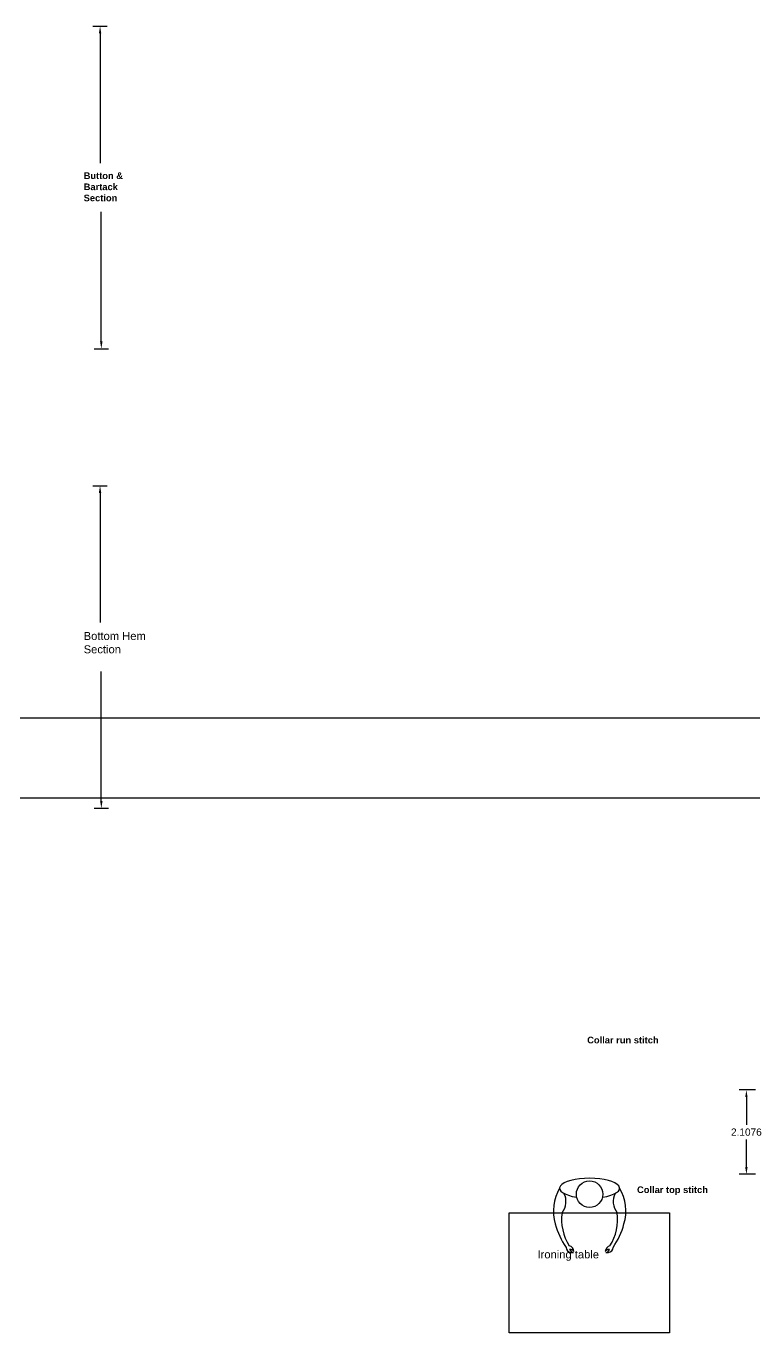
# Model space of a CAD drawing. Header units: feet. Extents: x 200 to 992, y 45 to 257.
# Drawn here: x 343.24 to 361.43, y 199.1 to 231.71 of the extents above; entities that cross this region are included whole.
import ezdxf

# ---------------------------------------------------------------- set-up
doc = ezdxf.new("R2010")
doc.units = ezdxf.units.FT
doc.header["$MEASUREMENT"] = 0
for name, color, linetype in [('beampillar', 80, 'Continuous'), ('dimension', 100, 'Continuous'), ('prep side', 220, 'Continuous'), ('shank', 77, 'Continuous'), ('standing operator', 240, 'Continuous')]:
    doc.layers.add(name, color=color, linetype=linetype)
doc.styles.get("Standard").update_dxf_attribs({"font": 'arial.ttf'})
doc.dimstyles.get("Standard").update_dxf_attribs({"dimtxt": 0.18, "dimasz": 0.18, "dimexe": 0.18, "dimexo": 0.0625, "dimgap": 0.09, "dimtad": 0, "dimtih": 1, "dimtoh": 1, "dimdec": 4, "dimzin": 0, "dimdsep": 46, "dimtxsty": 'Standard', "dimcen": 0.09, "dimadec": 0, "dimazin": 0, "dimtfac": 1, "dimtdec": 4, "dimtofl": 0, "dimtmove": 0, "dimatfit": 3, "dimfxl": 1, "dimtolj": 1, "dimtzin": 0, "dimarcsym": 0})

# ---------------------------------------------------------------- blocks, each defined once
blk = doc.blocks.new('*D24')
at = {"color": 0, "linetype": 'ByBlock', "lineweight": -2, "transparency": 16777216}
for p, q in [((-161.12, 63.174), (-161.524, 63.174)), ((-161.344, 62.994), (-161.344, 62.302)), ((-161.344, 61.246), (-161.344, 61.938)), ((-161.12, 61.066), (-161.524, 61.066))]:
    blk.add_line(p, q, dxfattribs=at)
at = {"color": 0, "linetype": 'ByBlock', "transparency": 16777216}
for points in [[(-161.374, 62.994), (-161.314, 62.994), (-161.344, 63.174)], [(-161.374, 61.246), (-161.314, 61.246), (-161.344, 61.066)]]:
    blk.add_solid(points, dxfattribs=at)
at = {"layer": 'Defpoints', "color": 0, "linetype": 'ByBlock', "transparency": 16777216}
for p in [(-161.058, 63.174), (-161.344, 61.066), (-161.058, 61.066)]:
    blk.add_point(p, dxfattribs=at)
at = {"color": 0, "linetype": 'ByBlock', "transparency": 16777216, "insert": (-161.344, 62.12), "char_height": 0.18, "attachment_point": 5}
blk.add_mtext('\\A1;2.1076', dxfattribs=at)
blk = doc.blocks.new('sewing line')
at = {"linetype": 'ByBlock'}
blk.add_lwpolyline([(-167.26953, 60.10334), (-163.26953, 60.10334), (-163.26953, 57.10334), (-167.26953, 57.10334)], close=True, dxfattribs=at)
at = {"layer": 'dimension', "linetype": 'ByBlock', "lineweight": -2}
for p, q in [((-134.20488, 65.25424), (-133.84488, 65.25424)), ((-134.17405, 57.19183), (-133.81405, 57.19183)), ((-134.20488, 53.76965), (-133.84488, 53.76965)), ((-134.17405, 45.70724), (-133.81405, 45.70724))]:
    blk.add_line(p, q, dxfattribs=at)
for points in [[(-134.02488, 65.06924), (-134.02488, 61.83236)], [(-133.99405, 57.37683), (-133.99405, 60.61371)], [(-134.02488, 53.58465), (-134.02488, 50.34777)], [(-133.99405, 45.89224), (-133.99405, 49.12913)]]:
    blk.add_lwpolyline(points, dxfattribs=at)
at = {"layer": 'dimension', "linetype": 'ByBlock'}
for points in [[(-134.05571, 65.06924), (-134.02488, 65.25424), (-133.99405, 65.06924)], [(-134.02488, 57.37683), (-133.99405, 57.19183), (-133.96321, 57.37683)], [(-134.05571, 53.58465), (-134.02488, 53.76965), (-133.99405, 53.58465)], [(-134.02488, 45.89224), (-133.99405, 45.70724), (-133.96321, 45.89224)]]:
    blk.add_solid(points, dxfattribs=at)
at = {"layer": 'standing operator'}
blk.add_circle((-165.26239, 60.56862), 0.3314, dxfattribs=at)
for centre, radius, start, end in [((-165.03888, 60.14681), 1.12909, 149.566063, 196.497517), ((-165.48591, 60.14681), 1.12909, 343.502483, 30.433937), ((-166.29372, 60.38423), 0.44097, 321.008421, 27.632528), ((-164.23106, 60.38423), 0.44097, 152.367472, 218.991579), ((-164.73132, 59.93826), 1.23125, 172.133942, 212.405248), ((-165.79347, 59.93826), 1.23125, 327.594752, 7.866058), ((-164.26078, 60.33002), 1.92771, 195.151137, 214.435473), ((-166.264, 60.33002), 1.92771, 325.564527, 344.848863), ((-165.71029, 59.25072), 0.14081, 184.390124, 259.877496), ((-165.81464, 59.12391), 0.16061, 4.787406, 74.171118), ((-165.73502, 59.09885), 0.08916, 25.560009, 106.981091), ((-165.63123, 59.25176), 0.1464, 207.518809, 255.319703), ((-165.68059, 59.82887), 0.71883, 265.65598, 270.977476), ((-164.71014, 59.12391), 0.16061, 105.828882, 175.212594), ((-164.78976, 59.09885), 0.08916, 73.018909, 154.439991), ((-164.89356, 59.25176), 0.1464, 284.680297, 332.481191), ((-164.84419, 59.82887), 0.71883, 269.022524, 274.34402), ((-164.81449, 59.25072), 0.14081, 280.122504, 355.609876)]:
    blk.add_arc(centre, radius, start, end, dxfattribs=at)
blk.add_ellipse((-165.26239, 60.71874), major_axis=(-0.75, 0), ratio=0.33333333, start_param=2.01554376, end_param=7.4092342, dxfattribs=at)
at = {"linetype": 'ByBlock', "insert": (-166.56481, 59.16472), "char_height": 0.2, "attachment_point": 1}
blk.add_mtext_dynamic_manual_height_columns('Ironing table', width=2.5839708, gutter_width=1, heights=[0], dxfattribs=at)
at = {"layer": 'dimension', "linetype": 'ByBlock', "char_height": 0.2, "width": 1.5898977, "attachment_point": 1}
for s, insert in [('{\\fArial|b1|i0|c0|p34;\\H0.83333x;Button &\\PBartack\\PSection}', (-134.43501, 61.59885)), ('Bottom Hem\\PSection', (-134.43501, 50.11426))]:
    blk.add_mtext(s, dxfattribs=dict(at, insert=insert))
at = {"layer": 'prep side', "linetype": 'ByBlock', "char_height": 0.2, "attachment_point": 1}
for s, insert in [('{\\fArial|b1|i0|c0|p34;\\H0.83333x;Collar run stitch}', (-165.3229, 64.50399)), ('{\\fArial|b1|i0|c0|p34;\\H0.83333x;Collar top stitch}', (-164.07691, 60.76363))]:
    blk.add_mtext_dynamic_manual_height_columns(s, width=2.9744346, gutter_width=1, heights=[0], dxfattribs=dict(at, insert=insert))
at = {"linetype": 'ByBlock'}
dim = blk.add_linear_dim(base=(-161.34378, 61.06612), p1=(-161.05776, 63.17369), p2=(-161.05776, 61.06612), angle=90, dimstyle='Standard', dxfattribs=at)
dim.commit()
dim.dimension.update_dxf_attribs({"geometry": '*D24', "text_midpoint": (-161.34378, 62.1199)})

msp = doc.modelspace()

# ---------------------------------------------------------------- linework, layer by layer
at = {"layer": 'beampillar', "linetype": 'ByBlock'}
for p, q in [((199.8173, 214.41766), (457.29065, 214.41766)), ((199.8173, 212.41766), (457.29065, 212.41766))]:
    msp.add_line(p, q, dxfattribs=at)

# ---------------------------------------------------------------- block references
at = {"layer": 'shank', "linetype": 'ByBlock'}
for p in [(479.11677, 166.45077), (522.59044, 141.94667)]:
    msp.add_blockref('sewing line', p, dxfattribs=at)

doc.saveas('drawing.dxf')
